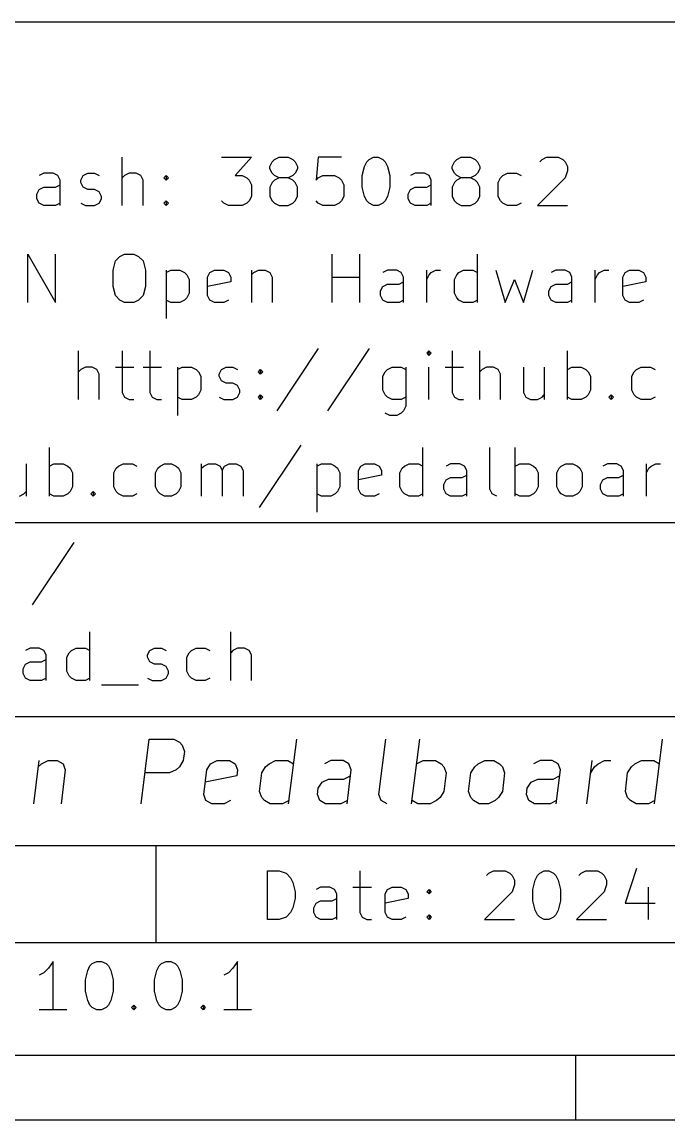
# Model space of a CAD drawing. Header units: millimetres. Extents: x 10 to 287, y -200 to -10.
# Drawn here: x 192.85 to 212.86, y -200.01 to -166.01 of the extents above; entities that cross this region are included whole.
import ezdxf

# ---------------------------------------------------------------- set-up
doc = ezdxf.new("R2010")
doc.units = ezdxf.units.MM
doc.layers.add('RED', color=14, linetype='CONTINUOUS')

msp = doc.modelspace()

# ---------------------------------------------------------------- linework, layer by layer
at = {"layer": 'RED', "linetype": 'CONTINUOUS'}
for p, q in [((177.0022, -166.0072), (285.0022, -166.0072)), ((195.9578, -171.6933), (195.9578, -170.1933)), ((199.0292, -170.1933), (199.9578, -170.1933)), ((199.9578, -170.1933), (199.4578, -170.7647)), ((200.5293, -170.479), (200.6007, -170.3361)), ((200.6007, -170.3361), (200.6721, -170.2647)), ((200.6721, -170.2647), (200.815, -170.1933)), ((200.815, -170.1933), (201.1007, -170.1933)), ((201.1007, -170.1933), (201.2436, -170.2647)), ((201.2436, -170.2647), (201.315, -170.3361)), ((201.315, -170.3361), (201.3864, -170.479)), ((202.0293, -170.1933), (201.9579, -170.9076)), ((202.7436, -170.1933), (202.0293, -170.1933)), ((203.4579, -170.479), (203.5293, -170.3361)), ((203.5293, -170.3361), (203.6008, -170.2647)), ((203.6008, -170.2647), (203.7436, -170.1933)), ((203.7436, -170.1933), (203.8865, -170.1933)), ((203.8865, -170.1933), (204.0293, -170.2647)), ((204.0293, -170.2647), (204.1008, -170.3361)), ((204.1008, -170.3361), (204.1722, -170.479)), ((206.1722, -170.479), (206.2436, -170.3361)), ((206.2436, -170.3361), (206.315, -170.2647)), ((206.315, -170.2647), (206.4579, -170.1933)), ((206.4579, -170.1933), (206.7436, -170.1933)), ((206.7436, -170.1933), (206.8865, -170.2647)), ((206.8865, -170.2647), (206.9579, -170.3361)), ((206.9579, -170.3361), (207.0293, -170.479)), ((208.8865, -170.3361), (208.9579, -170.2647)), ((208.9579, -170.2647), (209.1008, -170.1933)), ((209.1008, -170.1933), (209.4579, -170.1933)), ((209.4579, -170.1933), (209.6008, -170.2647)), ((209.6008, -170.2647), (209.6722, -170.3361)), ((209.6722, -170.3361), (209.7436, -170.479)), ((200.5293, -170.5504), (200.5293, -170.479)), ((200.6007, -170.6933), (200.5293, -170.5504)), ((201.3864, -170.5504), (201.315, -170.6933)), ((201.3864, -170.479), (201.3864, -170.5504)), ((203.3865, -170.7647), (203.4579, -170.479)), ((204.1722, -170.479), (204.2436, -170.7647)), ((206.1722, -170.5504), (206.1722, -170.479)), ((206.2436, -170.6933), (206.1722, -170.5504)), ((207.0293, -170.5504), (206.9579, -170.6933)), ((207.0293, -170.479), (207.0293, -170.5504)), ((209.7436, -170.6219), (209.6722, -170.8361)), ((209.7436, -170.479), (209.7436, -170.6219)), ((193.5293, -170.6933), (193.3864, -170.7647)), ((193.815, -170.6933), (193.5293, -170.6933)), ((193.9578, -170.7647), (193.815, -170.6933)), ((194.0293, -170.9076), (193.9578, -170.7647)), ((194.0293, -171.6933), (194.0293, -170.9076)), ((194.6721, -170.9076), (194.7435, -170.7647)), ((194.6721, -170.979), (194.6721, -170.9076)), ((194.7435, -171.1219), (194.6721, -170.979)), ((194.7435, -170.7647), (194.8864, -170.6933)), ((194.8864, -170.6933), (195.1006, -170.6933)), ((195.1006, -170.6933), (195.2435, -170.7647)), ((196.0292, -170.7647), (195.9578, -170.8361)), ((196.1721, -170.6933), (196.0292, -170.7647)), ((196.3864, -170.6933), (196.1721, -170.6933)), ((196.5292, -170.7647), (196.3864, -170.6933)), ((196.6007, -170.9076), (196.5292, -170.7647)), ((196.6007, -171.6933), (196.6007, -170.9076)), ((197.2435, -170.8361), (197.3149, -170.7647)), ((197.3149, -170.9076), (197.2435, -170.8361)), ((197.3149, -170.7647), (197.3863, -170.8361)), ((197.3149, -170.7647), (197.3149, -170.9076)), ((197.3863, -170.8361), (197.3149, -170.9076)), ((199.4578, -170.7647), (199.6721, -170.7647)), ((199.6721, -170.7647), (199.815, -170.8361)), ((199.815, -170.8361), (199.8864, -170.9076)), ((199.8864, -170.9076), (199.9578, -171.0504)), ((200.6007, -170.979), (200.5293, -171.1219)), ((200.6721, -170.7647), (200.6007, -170.6933)), ((200.6721, -170.9076), (200.6007, -170.979)), ((200.815, -170.8361), (200.6721, -170.7647)), ((200.815, -170.8361), (200.6721, -170.9076)), ((201.1007, -170.8361), (200.815, -170.8361)), ((201.2436, -170.7647), (201.1007, -170.8361)), ((201.2436, -170.9076), (201.1007, -170.8361)), ((201.315, -170.6933), (201.2436, -170.7647)), ((201.315, -170.979), (201.2436, -170.9076)), ((201.3864, -171.1219), (201.315, -170.979)), ((201.9579, -170.9076), (202.0293, -170.8361)), ((202.0293, -170.8361), (202.1722, -170.7647)), ((202.1722, -170.7647), (202.5293, -170.7647)), ((202.5293, -170.7647), (202.6722, -170.8361)), ((202.6722, -170.8361), (202.7436, -170.9076)), ((202.7436, -170.9076), (202.815, -171.0504)), ((203.3865, -171.1219), (203.3865, -170.7647)), ((204.2436, -170.7647), (204.2436, -171.1219)), ((205.0294, -170.6933), (204.8865, -170.7647)), ((205.3151, -170.6933), (205.0294, -170.6933)), ((205.4579, -170.7647), (205.3151, -170.6933)), ((205.5294, -170.9076), (205.4579, -170.7647)), ((205.5294, -171.6933), (205.5294, -170.9076)), ((206.2436, -170.979), (206.1722, -171.1219)), ((206.315, -170.7647), (206.2436, -170.6933)), ((206.315, -170.9076), (206.2436, -170.979)), ((206.4579, -170.8361), (206.315, -170.7647)), ((206.4579, -170.8361), (206.315, -170.9076)), ((206.7436, -170.8361), (206.4579, -170.8361)), ((206.8865, -170.7647), (206.7436, -170.8361)), ((206.8865, -170.9076), (206.7436, -170.8361)), ((206.9579, -170.6933), (206.8865, -170.7647)), ((206.9579, -170.979), (206.8865, -170.9076)), ((207.0293, -171.1219), (206.9579, -170.979)), ((207.6008, -170.979), (207.6722, -170.8361)), ((207.6008, -171.4076), (207.6008, -170.979)), ((207.6722, -170.8361), (207.7436, -170.7647)), ((207.7436, -170.7647), (207.8865, -170.6933)), ((207.8865, -170.6933), (208.1722, -170.6933)), ((208.1722, -170.6933), (208.3151, -170.7647)), ((209.6722, -170.8361), (208.815, -171.6933)), ((193.315, -171.3361), (193.3864, -171.1933)), ((193.315, -171.479), (193.315, -171.3361)), ((193.3864, -171.1933), (193.5293, -171.1219)), ((193.5293, -171.1219), (193.8864, -171.1219)), ((193.8864, -171.1219), (194.0293, -171.0504)), ((194.8864, -171.1933), (194.7435, -171.1219)), ((195.1006, -171.1933), (194.8864, -171.1933)), ((195.2435, -171.2647), (195.1006, -171.1933)), ((195.3149, -171.4076), (195.2435, -171.2647)), ((199.9578, -171.0504), (199.9578, -171.4076)), ((200.5293, -171.1219), (200.5293, -171.4076)), ((201.3864, -171.4076), (201.3864, -171.1219)), ((202.815, -171.0504), (202.815, -171.4076)), ((203.4579, -171.4076), (203.3865, -171.1219)), ((204.2436, -171.1219), (204.1722, -171.4076)), ((204.8151, -171.3361), (204.8865, -171.1933)), ((204.8151, -171.479), (204.8151, -171.3361)), ((204.8865, -171.1933), (205.0294, -171.1219)), ((205.0294, -171.1219), (205.3865, -171.1219)), ((205.3865, -171.1219), (205.5294, -171.0504)), ((206.1722, -171.1219), (206.1722, -171.4076)), ((207.0293, -171.4076), (207.0293, -171.1219)), ((193.3864, -171.6219), (193.315, -171.479)), ((193.5293, -171.6933), (193.3864, -171.6219)), ((193.8864, -171.6933), (193.5293, -171.6933)), ((194.0293, -171.6219), (193.8864, -171.6933)), ((194.6721, -171.6219), (194.8149, -171.6933)), ((194.8149, -171.6933), (195.1006, -171.6933)), ((195.1006, -171.6933), (195.2435, -171.6219)), ((195.2435, -171.6219), (195.3149, -171.479)), ((195.3149, -171.479), (195.3149, -171.4076)), ((197.2435, -171.6219), (197.3149, -171.5504)), ((197.3149, -171.6933), (197.2435, -171.6219)), ((197.3149, -171.5504), (197.3863, -171.6219)), ((197.3149, -171.5504), (197.3149, -171.6933)), ((197.3863, -171.6219), (197.3149, -171.6933)), ((199.1007, -171.6219), (199.0292, -171.5504)), ((199.2435, -171.6933), (199.1007, -171.6219)), ((199.6721, -171.6933), (199.2435, -171.6933)), ((199.815, -171.6219), (199.6721, -171.6933)), ((199.8864, -171.5504), (199.815, -171.6219)), ((199.9578, -171.4076), (199.8864, -171.5504)), ((200.5293, -171.4076), (200.6007, -171.5504)), ((200.6007, -171.5504), (200.6721, -171.6219)), ((200.6721, -171.6219), (200.815, -171.6933)), ((200.815, -171.6933), (201.1007, -171.6933)), ((201.1007, -171.6933), (201.2436, -171.6219)), ((201.2436, -171.6219), (201.315, -171.5504)), ((201.315, -171.5504), (201.3864, -171.4076)), ((202.0293, -171.6219), (201.9579, -171.5504)), ((202.1722, -171.6933), (202.0293, -171.6219)), ((202.5293, -171.6933), (202.1722, -171.6933)), ((202.6722, -171.6219), (202.5293, -171.6933)), ((202.7436, -171.5504), (202.6722, -171.6219)), ((202.815, -171.4076), (202.7436, -171.5504)), ((203.5293, -171.5504), (203.4579, -171.4076)), ((203.6008, -171.6219), (203.5293, -171.5504)), ((203.7436, -171.6933), (203.6008, -171.6219)), ((203.8865, -171.6933), (203.7436, -171.6933)), ((204.0293, -171.6219), (203.8865, -171.6933)), ((204.1008, -171.5504), (204.0293, -171.6219)), ((204.1722, -171.4076), (204.1008, -171.5504)), ((204.8865, -171.6219), (204.8151, -171.479)), ((205.0294, -171.6933), (204.8865, -171.6219)), ((205.3865, -171.6933), (205.0294, -171.6933)), ((205.5294, -171.6219), (205.3865, -171.6933)), ((206.1722, -171.4076), (206.2436, -171.5504)), ((206.2436, -171.5504), (206.315, -171.6219)), ((206.315, -171.6219), (206.4579, -171.6933)), ((206.4579, -171.6933), (206.7436, -171.6933)), ((206.7436, -171.6933), (206.8865, -171.6219)), ((206.8865, -171.6219), (206.9579, -171.5504)), ((206.9579, -171.5504), (207.0293, -171.4076)), ((207.6722, -171.5504), (207.6008, -171.4076)), ((207.7436, -171.6219), (207.6722, -171.5504)), ((207.8865, -171.6933), (207.7436, -171.6219)), ((208.1722, -171.6933), (207.8865, -171.6933)), ((208.3151, -171.6219), (208.1722, -171.6933)), ((208.815, -171.6933), (209.7436, -171.6933)), ((193.0293, -174.6933), (193.0293, -173.1933)), ((193.0293, -173.1933), (193.8864, -174.6933)), ((193.8864, -174.6933), (193.8864, -173.1933)), ((195.7436, -173.4076), (195.8865, -173.2647)), ((195.8865, -173.2647), (196.0293, -173.1933)), ((196.0293, -173.1933), (196.315, -173.1933)), ((196.315, -173.1933), (196.4579, -173.2647)), ((196.4579, -173.2647), (196.6007, -173.4076)), ((202.4578, -174.6933), (202.4578, -173.1933)), ((203.3149, -174.6933), (203.3149, -173.1933)), ((206.9578, -174.6933), (206.9578, -173.1933)), ((195.6722, -173.6933), (195.7436, -173.4076)), ((195.6722, -174.1933), (195.6722, -173.6933)), ((196.6007, -173.4076), (196.6722, -173.6933)), ((196.6722, -173.6933), (196.6722, -174.1933)), ((197.315, -173.6933), (197.315, -175.1933)), ((197.315, -173.7647), (197.4579, -173.6933)), ((197.4579, -173.6933), (197.7436, -173.6933)), ((197.7436, -173.6933), (197.8864, -173.7647)), ((198.6721, -173.7647), (198.815, -173.6933)), ((198.815, -173.6933), (199.1007, -173.6933)), ((199.1007, -173.6933), (199.2435, -173.7647)), ((199.9578, -173.6933), (199.9578, -174.6933)), ((200.0292, -173.7647), (200.1721, -173.6933)), ((200.1721, -173.6933), (200.3864, -173.6933)), ((200.3864, -173.6933), (200.5292, -173.7647)), ((204.1721, -173.6933), (204.0292, -173.7647)), ((204.4578, -173.6933), (204.1721, -173.6933)), ((204.6006, -173.7647), (204.4578, -173.6933)), ((205.3863, -174.6933), (205.3863, -173.6933)), ((205.5292, -173.7647), (205.672, -173.6933)), ((205.672, -173.6933), (205.8149, -173.6933)), ((206.3863, -173.7647), (206.5292, -173.6933)), ((206.5292, -173.6933), (206.8149, -173.6933)), ((206.8149, -173.6933), (206.9578, -173.7647)), ((207.5291, -173.6933), (207.8149, -174.6933)), ((208.3863, -174.6933), (208.672, -173.6933)), ((209.3863, -173.6933), (209.2434, -173.7647)), ((209.672, -173.6933), (209.3863, -173.6933)), ((209.8148, -173.7647), (209.672, -173.6933)), ((210.6005, -174.6933), (210.6005, -173.6933)), ((210.7434, -173.7647), (210.8862, -173.6933)), ((210.8862, -173.6933), (211.0291, -173.6933)), ((211.5291, -173.7647), (211.672, -173.6933)), ((211.672, -173.6933), (211.9577, -173.6933)), ((211.9577, -173.6933), (212.1005, -173.7647)), ((197.8864, -173.7647), (197.9579, -173.8361)), ((197.9579, -173.8361), (198.0293, -173.979)), ((198.0293, -173.979), (198.0293, -174.4076)), ((198.6007, -173.9076), (198.6721, -173.7647)), ((198.6007, -174.479), (198.6007, -173.9076)), ((199.315, -174.0504), (198.6007, -174.1933)), ((199.2435, -173.7647), (199.315, -173.9076)), ((199.315, -173.9076), (199.315, -174.0504)), ((199.9578, -173.8361), (200.0292, -173.7647)), ((200.5292, -173.7647), (200.6007, -173.9076)), ((200.6007, -173.9076), (200.6007, -174.6933)), ((202.4578, -173.9076), (203.3149, -173.9076)), ((204.5292, -174.1219), (204.6721, -174.0504)), ((204.6721, -173.9076), (204.6006, -173.7647)), ((204.6721, -174.6933), (204.6721, -173.9076)), ((205.3863, -173.979), (205.4577, -173.8361)), ((205.4577, -173.8361), (205.5292, -173.7647)), ((206.2435, -173.979), (206.3149, -173.8361)), ((206.2435, -174.4076), (206.2435, -173.979)), ((206.3149, -173.8361), (206.3863, -173.7647)), ((207.8149, -174.6933), (208.1006, -173.979)), ((208.1006, -173.979), (208.3863, -174.6933)), ((209.7434, -174.1219), (209.8863, -174.0504)), ((209.8863, -173.9076), (209.8148, -173.7647)), ((209.8863, -174.6933), (209.8863, -173.9076)), ((210.6005, -173.979), (210.6719, -173.8361)), ((210.6719, -173.8361), (210.7434, -173.7647)), ((211.4577, -173.9076), (211.5291, -173.7647)), ((211.4577, -174.479), (211.4577, -173.9076)), ((212.172, -174.0504), (211.4577, -174.1933)), ((212.1005, -173.7647), (212.172, -173.9076)), ((212.172, -173.9076), (212.172, -174.0504)), ((195.7436, -174.479), (195.6722, -174.1933)), ((196.6722, -174.1933), (196.6007, -174.479)), ((198.0293, -174.4076), (197.9579, -174.5504)), ((203.9578, -174.3361), (204.0292, -174.1933)), ((203.9578, -174.479), (203.9578, -174.3361)), ((204.0292, -174.1933), (204.1721, -174.1219)), ((204.1721, -174.1219), (204.5292, -174.1219)), ((206.3149, -174.5504), (206.2435, -174.4076)), ((209.172, -174.3361), (209.2434, -174.1933)), ((209.172, -174.479), (209.172, -174.3361)), ((209.2434, -174.1933), (209.3863, -174.1219)), ((209.3863, -174.1219), (209.7434, -174.1219)), ((195.8865, -174.6219), (195.7436, -174.479)), ((196.0293, -174.6933), (195.8865, -174.6219)), ((196.315, -174.6933), (196.0293, -174.6933)), ((196.4579, -174.6219), (196.315, -174.6933)), ((196.6007, -174.479), (196.4579, -174.6219)), ((197.4579, -174.6933), (197.315, -174.6219)), ((197.7436, -174.6933), (197.4579, -174.6933)), ((197.8864, -174.6219), (197.7436, -174.6933)), ((197.9579, -174.5504), (197.8864, -174.6219)), ((198.6721, -174.6219), (198.6007, -174.479)), ((198.815, -174.6933), (198.6721, -174.6219)), ((199.1007, -174.6933), (198.815, -174.6933)), ((199.2435, -174.6219), (199.1007, -174.6933)), ((204.0292, -174.6219), (203.9578, -174.479)), ((204.1721, -174.6933), (204.0292, -174.6219)), ((204.5292, -174.6933), (204.1721, -174.6933)), ((204.6721, -174.6219), (204.5292, -174.6933)), ((206.3863, -174.6219), (206.3149, -174.5504)), ((206.5292, -174.6933), (206.3863, -174.6219)), ((206.8149, -174.6933), (206.5292, -174.6933)), ((206.9578, -174.6219), (206.8149, -174.6933)), ((209.2434, -174.6219), (209.172, -174.479)), ((209.3863, -174.6933), (209.2434, -174.6219)), ((209.7434, -174.6933), (209.3863, -174.6933)), ((209.8863, -174.6219), (209.7434, -174.6933)), ((211.5291, -174.6219), (211.4577, -174.479)), ((211.672, -174.6933), (211.5291, -174.6219)), ((211.9577, -174.6933), (211.672, -174.6933)), ((212.1005, -174.6219), (211.9577, -174.6933)), ((194.6007, -177.6933), (194.6007, -176.1933)), ((195.9578, -176.1933), (195.9578, -177.479)), ((196.8149, -176.1933), (196.8149, -177.479)), ((202.0291, -176.1219), (200.7434, -178.0504)), ((203.6005, -176.1219), (202.3148, -178.0504)), ((205.4576, -176.1933), (205.3862, -176.2647)), ((205.3862, -176.2647), (205.4576, -176.3361)), ((205.529, -176.2647), (205.4576, -176.1933)), ((205.4576, -176.1933), (205.4576, -176.3361)), ((205.4576, -176.3361), (205.529, -176.2647)), ((206.1719, -176.1933), (206.1719, -177.479)), ((207.029, -177.6933), (207.029, -176.1933)), ((209.7432, -177.6933), (209.7432, -176.1933)), ((194.6721, -176.7647), (194.6007, -176.8361)), ((194.815, -176.6933), (194.6721, -176.7647)), ((195.0293, -176.6933), (194.815, -176.6933)), ((195.1721, -176.7647), (195.0293, -176.6933)), ((195.2436, -176.9076), (195.1721, -176.7647)), ((195.7435, -176.6933), (196.3149, -176.6933)), ((196.6006, -176.6933), (197.172, -176.6933)), ((197.672, -176.6933), (197.672, -178.1933)), ((197.672, -176.7647), (197.8149, -176.6933)), ((197.8149, -176.6933), (198.1006, -176.6933)), ((198.1006, -176.6933), (198.2434, -176.7647)), ((198.2434, -176.7647), (198.3149, -176.8361)), ((198.9577, -176.9076), (199.0291, -176.7647)), ((199.0291, -176.7647), (199.172, -176.6933)), ((199.172, -176.6933), (199.3862, -176.6933)), ((199.3862, -176.6933), (199.5291, -176.7647)), ((200.172, -176.8361), (200.2434, -176.7647)), ((200.2434, -176.7647), (200.3148, -176.8361)), ((200.2434, -176.7647), (200.2434, -176.9076)), ((204.1005, -176.8361), (204.1719, -176.7647)), ((204.1719, -176.7647), (204.3148, -176.6933)), ((204.3148, -176.6933), (204.6005, -176.6933)), ((204.6005, -176.6933), (204.7434, -176.7647)), ((204.7434, -176.6933), (204.7434, -177.9076)), ((205.4576, -177.6933), (205.4576, -176.6933)), ((205.9576, -176.6933), (206.529, -176.6933)), ((207.1004, -176.7647), (207.029, -176.8361)), ((207.2433, -176.6933), (207.1004, -176.7647)), ((207.4576, -176.6933), (207.2433, -176.6933)), ((207.6004, -176.7647), (207.4576, -176.6933)), ((207.6719, -176.9076), (207.6004, -176.7647)), ((208.3861, -176.6933), (208.3861, -177.479)), ((209.029, -176.6933), (209.029, -177.6933)), ((209.7432, -176.7647), (209.8861, -176.6933)), ((209.8861, -176.6933), (210.1718, -176.6933)), ((210.1718, -176.6933), (210.3146, -176.7647)), ((210.3146, -176.7647), (210.3861, -176.8361)), ((211.8146, -176.8361), (211.886, -176.7647)), ((211.886, -176.7647), (212.0289, -176.6933)), ((212.0289, -176.6933), (212.3146, -176.6933)), ((212.3146, -176.6933), (212.4575, -176.7647)), ((195.2436, -177.6933), (195.2436, -176.9076)), ((198.3149, -176.8361), (198.3863, -176.979)), ((198.3863, -176.979), (198.3863, -177.4076)), ((198.9577, -176.979), (198.9577, -176.9076)), ((199.0291, -177.1219), (198.9577, -176.979)), ((199.172, -177.1933), (199.0291, -177.1219)), ((200.2434, -176.9076), (200.172, -176.8361)), ((200.3148, -176.8361), (200.2434, -176.9076)), ((204.0291, -176.979), (204.1005, -176.8361)), ((204.0291, -177.4076), (204.0291, -176.979)), ((207.6719, -177.6933), (207.6719, -176.9076)), ((210.3861, -176.8361), (210.4575, -176.979)), ((210.4575, -176.979), (210.4575, -177.4076)), ((211.7432, -176.979), (211.8146, -176.8361)), ((211.7432, -177.4076), (211.7432, -176.979)), ((195.9578, -177.479), (196.0292, -177.6219)), ((196.8149, -177.479), (196.8863, -177.6219)), ((198.3863, -177.4076), (198.3149, -177.5504)), ((199.3862, -177.1933), (199.172, -177.1933)), ((199.5291, -177.2647), (199.3862, -177.1933)), ((199.6005, -177.4076), (199.5291, -177.2647)), ((199.5291, -177.6219), (199.6005, -177.479)), ((199.6005, -177.479), (199.6005, -177.4076)), ((204.1005, -177.5504), (204.0291, -177.4076)), ((206.1719, -177.479), (206.2433, -177.6219)), ((208.3861, -177.479), (208.4575, -177.6219)), ((210.4575, -177.4076), (210.3861, -177.5504)), ((211.8146, -177.5504), (211.7432, -177.4076)), ((196.0292, -177.6219), (196.1721, -177.6933)), ((196.1721, -177.6933), (196.3149, -177.6933)), ((196.8863, -177.6219), (197.0292, -177.6933)), ((197.0292, -177.6933), (197.172, -177.6933)), ((197.8149, -177.6933), (197.672, -177.6219)), ((198.1006, -177.6933), (197.8149, -177.6933)), ((198.2434, -177.6219), (198.1006, -177.6933)), ((198.3149, -177.5504), (198.2434, -177.6219)), ((198.9577, -177.6219), (199.1005, -177.6933)), ((199.1005, -177.6933), (199.3862, -177.6933)), ((199.3862, -177.6933), (199.5291, -177.6219)), ((200.172, -177.6219), (200.2434, -177.5504)), ((200.2434, -177.6933), (200.172, -177.6219)), ((200.2434, -177.5504), (200.3148, -177.6219)), ((200.2434, -177.5504), (200.2434, -177.6933)), ((200.3148, -177.6219), (200.2434, -177.6933)), ((204.1719, -177.6219), (204.1005, -177.5504)), ((204.3148, -177.6933), (204.1719, -177.6219)), ((204.6005, -177.6933), (204.3148, -177.6933)), ((204.7434, -177.6219), (204.6005, -177.6933)), ((206.2433, -177.6219), (206.3862, -177.6933)), ((206.3862, -177.6933), (206.529, -177.6933)), ((208.4575, -177.6219), (208.6004, -177.6933)), ((208.6004, -177.6933), (208.8147, -177.6933)), ((208.8147, -177.6933), (208.9575, -177.6219)), ((208.9575, -177.6219), (209.029, -177.5504)), ((209.8861, -177.6933), (209.7432, -177.6219)), ((210.1718, -177.6933), (209.8861, -177.6933)), ((210.3146, -177.6219), (210.1718, -177.6933)), ((210.3861, -177.5504), (210.3146, -177.6219)), ((211.0289, -177.6219), (211.1003, -177.5504)), ((211.1003, -177.6933), (211.0289, -177.6219)), ((211.1003, -177.5504), (211.1717, -177.6219)), ((211.1003, -177.5504), (211.1003, -177.6933)), ((211.1717, -177.6219), (211.1003, -177.6933)), ((211.886, -177.6219), (211.8146, -177.5504)), ((212.0289, -177.6933), (211.886, -177.6219)), ((212.3146, -177.6933), (212.0289, -177.6933)), ((212.4575, -177.6219), (212.3146, -177.6933)), ((204.2434, -178.1933), (204.1005, -178.1219)), ((204.6005, -178.1219), (204.4576, -178.1933)), ((204.6719, -178.0504), (204.6005, -178.1219)), ((204.7434, -177.9076), (204.6719, -178.0504)), ((204.4576, -178.1933), (204.2434, -178.1933)), ((201.4847, -179.1141), (200.199, -181.0426)), ((193.6991, -180.6855), (193.6991, -179.1855)), ((205.2704, -180.6855), (205.2704, -179.1855)), ((207.3417, -180.4712), (207.3417, -179.1855)), ((208.1274, -180.6855), (208.1274, -179.1855)), ((192.9849, -179.6855), (192.9849, -180.6855)), ((193.6991, -179.7569), (193.842, -179.6855)), ((193.842, -179.6855), (194.1277, -179.6855)), ((194.1277, -179.6855), (194.2705, -179.7569)), ((194.2705, -179.7569), (194.342, -179.8283)), ((194.342, -179.8283), (194.4134, -179.9712)), ((195.6991, -179.9712), (195.7705, -179.8283)), ((195.7705, -179.8283), (195.8419, -179.7569)), ((195.8419, -179.7569), (195.9848, -179.6855)), ((195.9848, -179.6855), (196.2705, -179.6855)), ((196.2705, -179.6855), (196.4134, -179.7569)), ((196.9848, -179.9712), (197.0562, -179.8283)), ((197.0562, -179.8283), (197.1276, -179.7569)), ((197.1276, -179.7569), (197.2705, -179.6855)), ((197.2705, -179.6855), (197.4848, -179.6855)), ((197.4848, -179.6855), (197.6276, -179.7569)), ((197.6276, -179.7569), (197.6991, -179.8283)), ((197.6991, -179.8283), (197.7705, -179.9712)), ((198.4133, -180.6855), (198.4133, -179.6855)), ((198.4133, -179.8283), (198.4847, -179.7569)), ((198.4847, -179.7569), (198.6276, -179.6855)), ((198.6276, -179.6855), (198.8419, -179.6855)), ((198.8419, -179.6855), (198.9847, -179.7569)), ((198.9847, -179.7569), (199.0562, -179.8998)), ((199.0562, -179.8998), (199.1276, -179.7569)), ((199.1276, -179.7569), (199.2704, -179.6855)), ((199.2704, -179.6855), (199.4847, -179.6855)), ((199.4847, -179.6855), (199.6276, -179.7569)), ((199.6276, -179.7569), (199.699, -179.8998)), ((201.9847, -179.6855), (201.9847, -181.1855)), ((201.9847, -179.7569), (202.1276, -179.6855)), ((202.1276, -179.6855), (202.4133, -179.6855)), ((202.4133, -179.6855), (202.5561, -179.7569)), ((202.5561, -179.7569), (202.6276, -179.8283)), ((202.6276, -179.8283), (202.699, -179.9712)), ((203.2704, -179.8998), (203.3418, -179.7569)), ((203.3418, -179.7569), (203.4847, -179.6855)), ((203.4847, -179.6855), (203.7704, -179.6855)), ((203.7704, -179.6855), (203.9132, -179.7569)), ((203.9132, -179.7569), (203.9847, -179.8998)), ((204.5561, -179.9712), (204.6275, -179.8283)), ((204.6275, -179.8283), (204.6989, -179.7569)), ((204.6989, -179.7569), (204.8418, -179.6855)), ((204.8418, -179.6855), (205.1275, -179.6855)), ((205.1275, -179.6855), (205.2704, -179.7569)), ((206.1275, -179.6855), (205.9846, -179.7569)), ((206.4132, -179.6855), (206.1275, -179.6855)), ((206.556, -179.7569), (206.4132, -179.6855)), ((206.6275, -179.8998), (206.556, -179.7569)), ((208.1274, -179.7569), (208.2703, -179.6855)), ((208.2703, -179.6855), (208.556, -179.6855)), ((208.556, -179.6855), (208.6988, -179.7569)), ((208.6988, -179.7569), (208.7703, -179.8283)), ((208.7703, -179.8283), (208.8417, -179.9712)), ((209.4131, -179.9712), (209.4845, -179.8283)), ((209.4845, -179.8283), (209.5559, -179.7569)), ((209.5559, -179.7569), (209.6988, -179.6855)), ((209.6988, -179.6855), (209.9131, -179.6855)), ((209.9131, -179.6855), (210.0559, -179.7569)), ((210.0559, -179.7569), (210.1274, -179.8283)), ((210.1274, -179.8283), (210.1988, -179.9712)), ((210.9845, -179.6855), (210.8416, -179.7569)), ((211.2702, -179.6855), (210.9845, -179.6855)), ((211.413, -179.7569), (211.2702, -179.6855)), ((211.4845, -179.8998), (211.413, -179.7569)), ((212.1987, -180.6855), (212.1987, -179.6855)), ((212.1987, -179.9712), (212.2701, -179.8283)), ((212.2701, -179.8283), (212.3416, -179.7569)), ((212.3416, -179.7569), (212.4844, -179.6855)), ((212.4844, -179.6855), (212.6273, -179.6855)), ((194.4134, -179.9712), (194.4134, -180.3998)), ((195.6991, -180.3998), (195.6991, -179.9712)), ((196.9848, -180.3998), (196.9848, -179.9712)), ((197.7705, -179.9712), (197.7705, -180.3998)), ((199.0562, -179.8998), (199.0562, -180.6855)), ((199.699, -179.8998), (199.699, -180.6855)), ((202.699, -179.9712), (202.699, -180.3998)), ((203.2704, -180.4712), (203.2704, -179.8998)), ((203.9847, -180.0426), (203.2704, -180.1855)), ((203.9847, -179.8998), (203.9847, -180.0426)), ((204.5561, -180.3998), (204.5561, -179.9712)), ((205.9132, -180.3283), (205.9846, -180.1855)), ((205.9846, -180.1855), (206.1275, -180.1141)), ((206.1275, -180.1141), (206.4846, -180.1141)), ((206.4846, -180.1141), (206.6275, -180.0426)), ((206.6275, -180.6855), (206.6275, -179.8998)), ((208.8417, -179.9712), (208.8417, -180.3998)), ((209.4131, -180.3998), (209.4131, -179.9712)), ((210.1988, -179.9712), (210.1988, -180.3998)), ((210.7702, -180.3283), (210.8416, -180.1855)), ((210.8416, -180.1855), (210.9845, -180.1141)), ((210.9845, -180.1141), (211.3416, -180.1141)), ((211.3416, -180.1141), (211.4845, -180.0426)), ((211.4845, -180.6855), (211.4845, -179.8998)), ((194.4134, -180.3998), (194.342, -180.5426)), ((195.7705, -180.5426), (195.6991, -180.3998)), ((197.0562, -180.5426), (196.9848, -180.3998)), ((197.7705, -180.3998), (197.6991, -180.5426)), ((202.699, -180.3998), (202.6276, -180.5426)), ((203.3418, -180.6141), (203.2704, -180.4712)), ((204.6275, -180.5426), (204.5561, -180.3998)), ((205.9132, -180.4712), (205.9132, -180.3283)), ((205.9846, -180.6141), (205.9132, -180.4712)), ((207.4131, -180.6141), (207.3417, -180.4712)), ((208.8417, -180.3998), (208.7703, -180.5426)), ((209.4845, -180.5426), (209.4131, -180.3998)), ((210.1988, -180.3998), (210.1274, -180.5426)), ((210.7702, -180.4712), (210.7702, -180.3283)), ((210.8416, -180.6141), (210.7702, -180.4712)), ((192.7706, -180.6855), (192.9134, -180.6141)), ((192.9134, -180.6141), (192.9849, -180.5426)), ((193.842, -180.6855), (193.6991, -180.6141)), ((194.1277, -180.6855), (193.842, -180.6855)), ((194.2705, -180.6141), (194.1277, -180.6855)), ((194.342, -180.5426), (194.2705, -180.6141)), ((194.9848, -180.6141), (195.0562, -180.5426)), ((195.0562, -180.6855), (194.9848, -180.6141)), ((195.0562, -180.5426), (195.1276, -180.6141)), ((195.0562, -180.5426), (195.0562, -180.6855)), ((195.1276, -180.6141), (195.0562, -180.6855)), ((195.8419, -180.6141), (195.7705, -180.5426)), ((195.9848, -180.6855), (195.8419, -180.6141)), ((196.2705, -180.6855), (195.9848, -180.6855)), ((196.4134, -180.6141), (196.2705, -180.6855)), ((197.1276, -180.6141), (197.0562, -180.5426)), ((197.2705, -180.6855), (197.1276, -180.6141)), ((197.4848, -180.6855), (197.2705, -180.6855)), ((197.6276, -180.6141), (197.4848, -180.6855)), ((197.6991, -180.5426), (197.6276, -180.6141)), ((202.1276, -180.6855), (201.9847, -180.6141)), ((202.4133, -180.6855), (202.1276, -180.6855)), ((202.5561, -180.6141), (202.4133, -180.6855)), ((202.6276, -180.5426), (202.5561, -180.6141)), ((203.4847, -180.6855), (203.3418, -180.6141)), ((203.7704, -180.6855), (203.4847, -180.6855)), ((203.9132, -180.6141), (203.7704, -180.6855)), ((204.6989, -180.6141), (204.6275, -180.5426)), ((204.8418, -180.6855), (204.6989, -180.6141)), ((205.1275, -180.6855), (204.8418, -180.6855)), ((205.2704, -180.6141), (205.1275, -180.6855)), ((206.1275, -180.6855), (205.9846, -180.6141)), ((206.4846, -180.6855), (206.1275, -180.6855)), ((206.6275, -180.6141), (206.4846, -180.6855)), ((207.556, -180.6855), (207.4131, -180.6141)), ((208.2703, -180.6855), (208.1274, -180.6141)), ((208.556, -180.6855), (208.2703, -180.6855)), ((208.6988, -180.6141), (208.556, -180.6855)), ((208.7703, -180.5426), (208.6988, -180.6141)), ((209.5559, -180.6141), (209.4845, -180.5426)), ((209.6988, -180.6855), (209.5559, -180.6141)), ((209.9131, -180.6855), (209.6988, -180.6855)), ((210.0559, -180.6141), (209.9131, -180.6855)), ((210.1274, -180.5426), (210.0559, -180.6141)), ((210.9845, -180.6855), (210.8416, -180.6141)), ((211.3416, -180.6855), (210.9845, -180.6855)), ((211.4845, -180.6141), (211.3416, -180.6855)), ((177.0022, -181.5072), (285.0022, -181.5072)), ((194.4578, -182.1219), (193.1721, -184.0504)), ((194.9579, -186.3933), (194.9579, -184.8933)), ((199.315, -186.3933), (199.315, -184.8933)), ((193.1008, -185.3933), (192.9579, -185.4647)), ((193.3865, -185.3933), (193.1008, -185.3933)), ((193.5293, -185.4647), (193.3865, -185.3933)), ((193.6008, -185.6076), (193.5293, -185.4647)), ((193.6008, -186.3933), (193.6008, -185.6076)), ((194.2436, -185.679), (194.315, -185.5361)), ((194.315, -185.5361), (194.3864, -185.4647)), ((194.3864, -185.4647), (194.5293, -185.3933)), ((194.5293, -185.3933), (194.815, -185.3933)), ((194.815, -185.3933), (194.9579, -185.4647)), ((196.7436, -185.6076), (196.815, -185.4647)), ((196.7436, -185.679), (196.7436, -185.6076)), ((196.815, -185.4647), (196.9579, -185.3933)), ((196.9579, -185.3933), (197.1721, -185.3933)), ((197.1721, -185.3933), (197.315, -185.4647)), ((197.9579, -185.679), (198.0293, -185.5361)), ((198.0293, -185.5361), (198.1007, -185.4647)), ((198.1007, -185.4647), (198.2436, -185.3933)), ((198.2436, -185.3933), (198.5293, -185.3933)), ((198.5293, -185.3933), (198.6722, -185.4647)), ((199.3864, -185.4647), (199.315, -185.5361)), ((199.5293, -185.3933), (199.3864, -185.4647)), ((199.7436, -185.3933), (199.5293, -185.3933)), ((199.8864, -185.4647), (199.7436, -185.3933)), ((199.9579, -185.6076), (199.8864, -185.4647)), ((199.9579, -186.3933), (199.9579, -185.6076)), ((192.8865, -186.0361), (192.9579, -185.8933)), ((192.9579, -185.8933), (193.1008, -185.8219)), ((193.1008, -185.8219), (193.4579, -185.8219)), ((193.4579, -185.8219), (193.6008, -185.7504)), ((194.2436, -186.1076), (194.2436, -185.679)), ((196.815, -185.8219), (196.7436, -185.679)), ((196.9579, -185.8933), (196.815, -185.8219)), ((197.1721, -185.8933), (196.9579, -185.8933)), ((197.315, -185.9647), (197.1721, -185.8933)), ((197.3864, -186.1076), (197.315, -185.9647)), ((197.9579, -186.1076), (197.9579, -185.679)), ((192.8865, -186.179), (192.8865, -186.0361)), ((192.9579, -186.3219), (192.8865, -186.179)), ((194.315, -186.2504), (194.2436, -186.1076)), ((194.3864, -186.3219), (194.315, -186.2504)), ((197.315, -186.3219), (197.3864, -186.179)), ((197.3864, -186.179), (197.3864, -186.1076)), ((198.0293, -186.2504), (197.9579, -186.1076)), ((198.1007, -186.3219), (198.0293, -186.2504)), ((193.1008, -186.3933), (192.9579, -186.3219)), ((193.4579, -186.3933), (193.1008, -186.3933)), ((193.6008, -186.3219), (193.4579, -186.3933)), ((194.5293, -186.3933), (194.3864, -186.3219)), ((194.815, -186.3933), (194.5293, -186.3933)), ((194.9579, -186.3219), (194.815, -186.3933)), ((195.315, -186.5361), (196.4578, -186.5361)), ((196.7436, -186.3219), (196.8864, -186.3933)), ((196.8864, -186.3933), (197.1721, -186.3933)), ((197.1721, -186.3933), (197.315, -186.3219)), ((198.2436, -186.3933), (198.1007, -186.3219)), ((198.5293, -186.3933), (198.2436, -186.3933)), ((198.6722, -186.3219), (198.5293, -186.3933)), ((177.0022, -187.5072), (285.0022, -187.5072)), ((196.539, -190.2116), (196.789, -188.2116)), ((196.789, -188.2116), (197.5509, -188.2116)), ((197.5509, -188.2116), (197.7295, -188.3068)), ((197.7295, -188.3068), (197.8128, -188.4021)), ((201.1105, -190.2116), (201.3605, -188.2116)), ((203.9081, -189.9259), (204.1223, -188.2116)), ((204.9199, -190.2116), (205.1699, -188.2116)), ((212.4437, -190.2116), (212.6937, -188.2116)), ((197.8128, -188.4021), (197.8843, -188.5925)), ((197.8843, -188.5925), (197.8486, -188.8783)), ((193.3724, -188.8783), (193.2057, -190.2116)), ((193.3486, -189.0687), (193.4557, -188.9735)), ((193.4557, -188.9735), (193.6581, -188.8783)), ((193.6581, -188.8783), (193.9438, -188.8783)), ((193.9438, -188.8783), (194.1224, -188.9735)), ((194.1224, -188.9735), (194.1938, -189.164)), ((197.8486, -188.8783), (197.7295, -189.0687)), ((198.5748, -189.164), (198.6938, -188.9735)), ((198.6938, -188.9735), (198.8962, -188.8783)), ((198.8962, -188.8783), (199.2771, -188.8783)), ((199.2771, -188.8783), (199.4557, -188.9735)), ((199.4557, -188.9735), (199.5271, -189.164)), ((200.3962, -189.0687), (200.5033, -188.9735)), ((200.5033, -188.9735), (200.7057, -188.8783)), ((200.7057, -188.8783), (201.0867, -188.8783)), ((201.0867, -188.8783), (201.2652, -188.9735)), ((202.42, -188.8783), (202.2176, -188.9735)), ((202.8009, -188.8783), (202.42, -188.8783)), ((202.9795, -188.9735), (202.8009, -188.8783)), ((203.0509, -189.164), (202.9795, -188.9735)), ((205.0747, -188.9735), (205.2771, -188.8783)), ((205.2771, -188.8783), (205.658, -188.8783)), ((205.658, -188.8783), (205.8366, -188.9735)), ((205.8366, -188.9735), (205.9199, -189.0687)), ((206.8723, -189.0687), (206.9794, -188.9735)), ((206.9794, -188.9735), (207.1818, -188.8783)), ((207.1818, -188.8783), (207.4675, -188.8783)), ((207.4675, -188.8783), (207.6461, -188.9735)), ((207.6461, -188.9735), (207.7294, -189.0687)), ((208.8961, -188.8783), (208.6937, -188.9735)), ((209.277, -188.8783), (208.8961, -188.8783)), ((209.4556, -188.9735), (209.277, -188.8783)), ((209.527, -189.164), (209.4556, -188.9735)), ((210.3484, -190.2116), (210.5151, -188.8783)), ((210.5865, -189.0687), (210.6937, -188.9735)), ((210.6937, -188.9735), (210.8961, -188.8783)), ((210.8961, -188.8783), (211.0865, -188.8783)), ((211.7294, -189.0687), (211.8365, -188.9735)), ((211.8365, -188.9735), (212.0389, -188.8783)), ((212.0389, -188.8783), (212.4199, -188.8783)), ((212.4199, -188.8783), (212.5984, -188.9735)), ((194.1938, -189.164), (194.0629, -190.2116)), ((197.42, -189.2592), (196.6581, -189.2592)), ((197.6224, -189.164), (197.42, -189.2592)), ((197.7295, -189.0687), (197.6224, -189.164)), ((198.4795, -189.9259), (198.5748, -189.164)), ((199.5033, -189.3544), (198.5271, -189.5449)), ((199.5271, -189.164), (199.5033, -189.3544)), ((200.2057, -189.8306), (200.2771, -189.2592)), ((200.2771, -189.2592), (200.3962, -189.0687)), ((202.8247, -189.4497), (203.0271, -189.3544)), ((202.92, -190.2116), (203.0509, -189.164)), ((205.9199, -189.0687), (205.9914, -189.2592)), ((205.9914, -189.2592), (205.9199, -189.8306)), ((206.6818, -189.8306), (206.7532, -189.2592)), ((206.7532, -189.2592), (206.8723, -189.0687)), ((207.7294, -189.0687), (207.8009, -189.2592)), ((207.8009, -189.2592), (207.7294, -189.8306)), ((209.3008, -189.4497), (209.5032, -189.3544)), ((209.3961, -190.2116), (209.527, -189.164)), ((210.4675, -189.2592), (210.5865, -189.0687)), ((211.5389, -189.8306), (211.6103, -189.2592)), ((211.6103, -189.2592), (211.7294, -189.0687)), ((202.0271, -189.7354), (202.1462, -189.5449)), ((202.1462, -189.5449), (202.3486, -189.4497)), ((202.3486, -189.4497), (202.8247, -189.4497)), ((208.5032, -189.7354), (208.6223, -189.5449)), ((208.6223, -189.5449), (208.8247, -189.4497)), ((208.8247, -189.4497), (209.3008, -189.4497)), ((198.5509, -190.1164), (198.4795, -189.9259)), ((200.2771, -190.0211), (200.2057, -189.8306)), ((200.3605, -190.1164), (200.2771, -190.0211)), ((202.0033, -189.9259), (202.0271, -189.7354)), ((202.0747, -190.1164), (202.0033, -189.9259)), ((203.9795, -190.1164), (203.9081, -189.9259)), ((205.8009, -190.0211), (205.6937, -190.1164)), ((205.9199, -189.8306), (205.8009, -190.0211)), ((206.7532, -190.0211), (206.6818, -189.8306)), ((206.8366, -190.1164), (206.7532, -190.0211)), ((207.6104, -190.0211), (207.5032, -190.1164)), ((207.7294, -189.8306), (207.6104, -190.0211)), ((208.4794, -189.9259), (208.5032, -189.7354)), ((208.5508, -190.1164), (208.4794, -189.9259)), ((211.6103, -190.0211), (211.5389, -189.8306)), ((211.6937, -190.1164), (211.6103, -190.0211)), ((198.7295, -190.2116), (198.5509, -190.1164)), ((199.1105, -190.2116), (198.7295, -190.2116)), ((199.3128, -190.1164), (199.1105, -190.2116)), ((200.5391, -190.2116), (200.3605, -190.1164)), ((200.92, -190.2116), (200.5391, -190.2116)), ((201.1224, -190.1164), (200.92, -190.2116)), ((202.2533, -190.2116), (202.0747, -190.1164)), ((202.7295, -190.2116), (202.2533, -190.2116)), ((202.9319, -190.1164), (202.7295, -190.2116)), ((204.1581, -190.2116), (203.9795, -190.1164)), ((205.1104, -190.2116), (204.9318, -190.1164)), ((205.4914, -190.2116), (205.1104, -190.2116)), ((205.6937, -190.1164), (205.4914, -190.2116)), ((207.0152, -190.2116), (206.8366, -190.1164)), ((207.3009, -190.2116), (207.0152, -190.2116)), ((207.5032, -190.1164), (207.3009, -190.2116)), ((208.7294, -190.2116), (208.5508, -190.1164)), ((209.2056, -190.2116), (208.7294, -190.2116)), ((209.408, -190.1164), (209.2056, -190.2116)), ((211.8723, -190.2116), (211.6937, -190.1164)), ((212.2532, -190.2116), (211.8723, -190.2116)), ((212.4556, -190.1164), (212.2532, -190.2116)), ((177.0022, -191.5072), (285.0022, -191.5072)), ((197.0022, -191.5072), (197.0022, -194.5072)), ((200.4579, -193.7933), (200.4579, -192.2933)), ((200.4579, -192.2933), (200.815, -192.2933)), ((200.815, -192.2933), (201.0293, -192.3647)), ((201.0293, -192.3647), (201.1722, -192.5076)), ((203.315, -192.2933), (203.315, -193.579)), ((207.2436, -192.4361), (207.315, -192.3647)), ((207.315, -192.3647), (207.4579, -192.2933)), ((207.4579, -192.2933), (207.815, -192.2933)), ((207.815, -192.2933), (207.9579, -192.3647)), ((207.9579, -192.3647), (208.0293, -192.4361)), ((208.0293, -192.4361), (208.1007, -192.579)), ((208.7436, -192.579), (208.815, -192.4361)), ((208.815, -192.4361), (208.8865, -192.3647)), ((208.8865, -192.3647), (209.0293, -192.2933)), ((209.0293, -192.2933), (209.1722, -192.2933)), ((209.1722, -192.2933), (209.315, -192.3647)), ((209.315, -192.3647), (209.3865, -192.4361)), ((209.3865, -192.4361), (209.4579, -192.579)), ((210.1008, -192.4361), (210.1722, -192.3647)), ((210.1722, -192.3647), (210.3151, -192.2933)), ((210.3151, -192.2933), (210.6722, -192.2933)), ((210.6722, -192.2933), (210.8151, -192.3647)), ((210.8151, -192.3647), (210.8865, -192.4361)), ((210.8865, -192.4361), (210.9579, -192.579)), ((211.8865, -192.2219), (211.5294, -193.2933)), ((201.1722, -192.5076), (201.2436, -192.6504)), ((201.2436, -192.6504), (201.315, -192.9361)), ((208.1007, -192.7219), (208.0293, -192.9361)), ((208.1007, -192.579), (208.1007, -192.7219)), ((208.6722, -192.8647), (208.7436, -192.579)), ((209.4579, -192.579), (209.5293, -192.8647)), ((210.9579, -192.7219), (210.8865, -192.9361)), ((210.9579, -192.579), (210.9579, -192.7219)), ((201.315, -192.9361), (201.315, -193.1504)), ((202.1008, -192.7933), (201.9579, -192.8647)), ((202.3865, -192.7933), (202.1008, -192.7933)), ((202.5293, -192.8647), (202.3865, -192.7933)), ((202.6008, -193.0076), (202.5293, -192.8647)), ((202.6008, -193.7933), (202.6008, -193.0076)), ((203.1007, -192.7933), (203.6721, -192.7933)), ((204.1007, -193.0076), (204.1721, -192.8647)), ((204.1007, -193.579), (204.1007, -193.0076)), ((204.1721, -192.8647), (204.315, -192.7933)), ((204.315, -192.7933), (204.6007, -192.7933)), ((204.6007, -192.7933), (204.7435, -192.8647)), ((204.7435, -192.8647), (204.815, -193.0076)), ((204.815, -193.0076), (204.815, -193.1504)), ((205.3864, -192.9361), (205.4578, -192.8647)), ((205.4578, -193.0076), (205.3864, -192.9361)), ((205.4578, -192.8647), (205.5292, -192.9361)), ((205.4578, -192.8647), (205.4578, -193.0076)), ((205.5292, -192.9361), (205.4578, -193.0076)), ((208.0293, -192.9361), (207.1721, -193.7933)), ((208.6722, -193.2219), (208.6722, -192.8647)), ((209.5293, -192.8647), (209.5293, -193.2219)), ((210.8865, -192.9361), (210.0293, -193.7933)), ((212.2437, -192.7933), (212.2437, -193.7933)), ((201.2436, -193.4361), (201.1722, -193.579)), ((201.315, -193.1504), (201.2436, -193.4361)), ((201.8865, -193.4361), (201.9579, -193.2933)), ((201.8865, -193.579), (201.8865, -193.4361)), ((201.9579, -193.2933), (202.1008, -193.2219)), ((202.1008, -193.2219), (202.4579, -193.2219)), ((202.4579, -193.2219), (202.6008, -193.1504)), ((204.815, -193.1504), (204.1007, -193.2933)), ((208.7436, -193.5076), (208.6722, -193.2219)), ((209.5293, -193.2219), (209.4579, -193.5076)), ((211.5294, -193.2933), (212.4579, -193.2933)), ((200.815, -193.7933), (200.4579, -193.7933)), ((201.0293, -193.7219), (200.815, -193.7933)), ((201.1722, -193.579), (201.0293, -193.7219)), ((201.9579, -193.7219), (201.8865, -193.579)), ((202.1008, -193.7933), (201.9579, -193.7219)), ((202.4579, -193.7933), (202.1008, -193.7933)), ((202.6008, -193.7219), (202.4579, -193.7933)), ((203.315, -193.579), (203.3864, -193.7219)), ((203.3864, -193.7219), (203.5293, -193.7933)), ((203.5293, -193.7933), (203.6721, -193.7933)), ((204.1721, -193.7219), (204.1007, -193.579)), ((204.315, -193.7933), (204.1721, -193.7219)), ((204.6007, -193.7933), (204.315, -193.7933)), ((204.7435, -193.7219), (204.6007, -193.7933)), ((205.3864, -193.7219), (205.4578, -193.6504)), ((205.4578, -193.7933), (205.3864, -193.7219)), ((205.4578, -193.6504), (205.5292, -193.7219)), ((205.4578, -193.6504), (205.4578, -193.7933)), ((205.5292, -193.7219), (205.4578, -193.7933)), ((207.1721, -193.7933), (208.1007, -193.7933)), ((208.815, -193.6504), (208.7436, -193.5076)), ((208.8865, -193.7219), (208.815, -193.6504)), ((209.0293, -193.7933), (208.8865, -193.7219)), ((209.1722, -193.7933), (209.0293, -193.7933)), ((209.315, -193.7219), (209.1722, -193.7933)), ((209.3865, -193.6504), (209.315, -193.7219)), ((209.4579, -193.5076), (209.3865, -193.6504)), ((210.0293, -193.7933), (210.9579, -193.7933)), ((177.0022, -194.5072), (285.0022, -194.5072)), ((193.815, -195.0933), (193.6722, -195.3076)), ((193.815, -196.5933), (193.815, -195.0933)), ((195.0294, -195.1647), (195.1722, -195.0933)), ((195.1722, -195.0933), (195.3151, -195.0933)), ((195.3151, -195.0933), (195.4579, -195.1647)), ((197.1723, -195.1647), (197.3151, -195.0933)), ((197.3151, -195.0933), (197.458, -195.0933)), ((197.458, -195.0933), (197.6008, -195.1647)), ((199.5294, -195.0933), (199.3866, -195.3076)), ((199.5294, -196.5933), (199.5294, -195.0933)), ((193.5293, -195.4504), (193.3865, -195.5219)), ((193.6722, -195.3076), (193.5293, -195.4504)), ((194.8151, -195.6647), (194.8865, -195.379)), ((194.8865, -195.379), (194.9579, -195.2361)), ((194.9579, -195.2361), (195.0294, -195.1647)), ((195.4579, -195.1647), (195.5294, -195.2361)), ((195.5294, -195.2361), (195.6008, -195.379)), ((195.6008, -195.379), (195.6722, -195.6647)), ((196.958, -195.6647), (197.0294, -195.379)), ((197.0294, -195.379), (197.1008, -195.2361)), ((197.1008, -195.2361), (197.1723, -195.1647)), ((197.6008, -195.1647), (197.6723, -195.2361)), ((197.6723, -195.2361), (197.7437, -195.379)), ((197.7437, -195.379), (197.8151, -195.6647)), ((199.2437, -195.4504), (199.1009, -195.5219)), ((199.3866, -195.3076), (199.2437, -195.4504)), ((194.8151, -196.0219), (194.8151, -195.6647)), ((195.6722, -195.6647), (195.6722, -196.0219)), ((196.958, -196.0219), (196.958, -195.6647)), ((197.8151, -195.6647), (197.8151, -196.0219)), ((194.8865, -196.3076), (194.8151, -196.0219)), ((195.6722, -196.0219), (195.6008, -196.3076)), ((197.0294, -196.3076), (196.958, -196.0219)), ((197.8151, -196.0219), (197.7437, -196.3076)), ((194.9579, -196.4504), (194.8865, -196.3076)), ((195.0294, -196.5219), (194.9579, -196.4504)), ((195.5294, -196.4504), (195.4579, -196.5219)), ((195.6008, -196.3076), (195.5294, -196.4504)), ((196.2437, -196.5219), (196.3151, -196.4504)), ((196.3151, -196.4504), (196.3865, -196.5219)), ((196.3151, -196.4504), (196.3151, -196.5933)), ((197.1008, -196.4504), (197.0294, -196.3076)), ((197.1723, -196.5219), (197.1008, -196.4504)), ((197.6723, -196.4504), (197.6008, -196.5219)), ((197.7437, -196.3076), (197.6723, -196.4504)), ((198.3866, -196.5219), (198.458, -196.4504)), ((198.458, -196.4504), (198.5294, -196.5219)), ((198.458, -196.4504), (198.458, -196.5933)), ((194.2436, -196.5933), (193.3865, -196.5933)), ((195.1722, -196.5933), (195.0294, -196.5219)), ((195.3151, -196.5933), (195.1722, -196.5933)), ((195.4579, -196.5219), (195.3151, -196.5933)), ((196.3151, -196.5933), (196.2437, -196.5219)), ((196.3865, -196.5219), (196.3151, -196.5933)), ((197.3151, -196.5933), (197.1723, -196.5219)), ((197.458, -196.5933), (197.3151, -196.5933)), ((197.6008, -196.5219), (197.458, -196.5933)), ((198.458, -196.5933), (198.3866, -196.5219)), ((198.5294, -196.5219), (198.458, -196.5933)), ((199.958, -196.5933), (199.1009, -196.5933)), ((285.0022, -198.0072), (12, -198.0072)), ((285.0022, -198.0072), (177.0022, -198.0072)), ((210, -198.0072), (210, -200.0072)), ((287.0022, -200.0072), (10, -200.0072))]:
    msp.add_line(p, q, dxfattribs=at)

doc.saveas('drawing.dxf')
